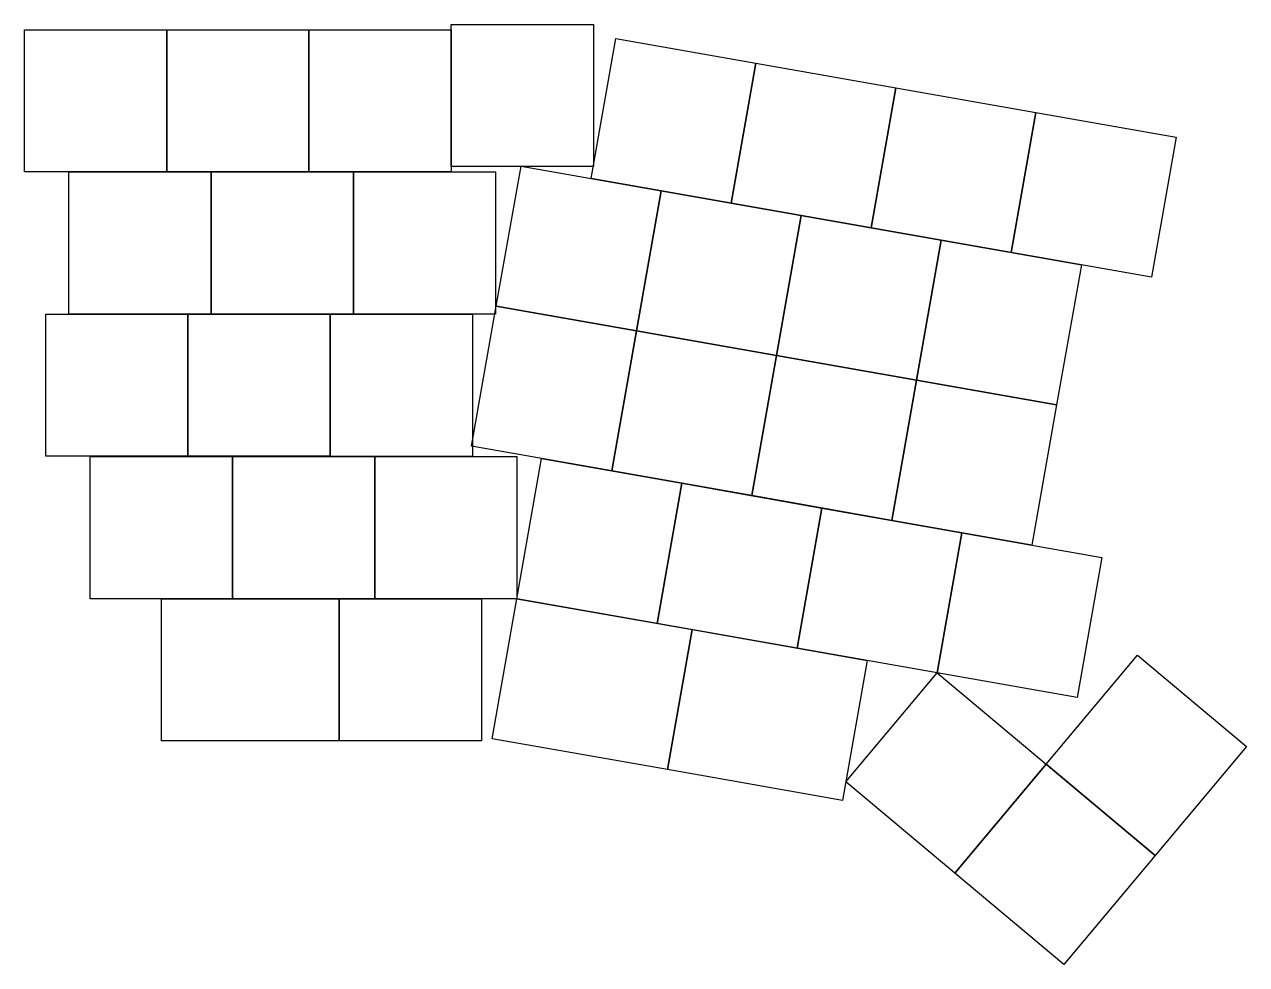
# Model space of a CAD drawing. Extents: x 20 to 183, y 161 to 286.
import ezdxf

# ---------------------------------------------------------------- set-up
doc = ezdxf.new("R2010")
doc.units = 0
doc.layers.add('レイヤー_1', color=7, linetype='CONTINUOUS')

msp = doc.modelspace()

# ---------------------------------------------------------------- linework, layer by layer
at = {"layer": 'レイヤー_1', "color": 7}
for p, q in [((76.914199, 267.418905), (76.914199, 286.468904)), ((76.914199, 286.468904), (95.9642, 286.468904)), ((95.9642, 286.468904), (95.9642, 267.418905)), ((19.764319, 266.710402), (19.764319, 285.760401)), ((19.764319, 285.760401), (38.81432, 285.760401)), ((38.81432, 285.760401), (38.81432, 266.710402)), ((38.814343, 266.710402), (38.814343, 285.760401)), ((38.814343, 285.760401), (57.86434, 285.760401)), ((57.86434, 285.760401), (57.86434, 266.710402)), ((57.864359, 266.710402), (57.864359, 285.760401)), ((57.864359, 285.760401), (76.91436, 285.760401)), ((76.91436, 285.760401), (76.91436, 266.710402)), ((95.648978, 265.836177), (98.956976, 284.596764)), ((98.956976, 284.596764), (117.717564, 281.288766)), ((114.40956, 262.52818), (117.717557, 281.288767)), ((117.717564, 281.288766), (114.409567, 262.528179)), ((117.717557, 281.288767), (136.478142, 277.98077)), ((133.170134, 259.220185), (136.478131, 277.980772)), ((136.478142, 277.98077), (133.170144, 259.220183)), ((136.478131, 277.980772), (155.23872, 274.672774)), ((151.930715, 255.912188), (155.238713, 274.672775)), ((155.23872, 274.672774), (151.930722, 255.912187)), ((155.238713, 274.672775), (173.999298, 271.364778)), ((173.999298, 271.364778), (170.6913, 252.604191)), ((95.9642, 267.418905), (76.914199, 267.418905)), ((82.960696, 248.729589), (86.268694, 267.490175)), ((86.268694, 267.490175), (105.029283, 264.182177)), ((38.81432, 266.710402), (19.764319, 266.710402)), ((25.717449, 247.659599), (25.717449, 266.709598)), ((25.717449, 266.709598), (44.76745, 266.709598)), ((57.86434, 266.710402), (38.814343, 266.710402)), ((44.767443, 247.654411), (44.767443, 266.70441)), ((44.767443, 266.70441), (63.81744, 266.70441)), ((44.76745, 266.709598), (44.76745, 247.659599)), ((76.91436, 266.710402), (57.864359, 266.710402)), ((63.81744, 266.70441), (63.81744, 247.654411)), ((63.817449, 247.654411), (63.817449, 266.70441)), ((63.817449, 266.70441), (82.86745, 266.70441)), ((82.86745, 266.70441), (82.86745, 247.654411)), ((114.409567, 262.528179), (95.648978, 265.836177)), ((101.721278, 245.421592), (105.029276, 264.182179)), ((105.029283, 264.182177), (101.721285, 245.421591)), ((105.029276, 264.182179), (123.789861, 260.874181)), ((133.170144, 259.220183), (114.40956, 262.52818)), ((120.481852, 242.113596), (123.78985, 260.874183)), ((123.789861, 260.874181), (120.481863, 242.113595)), ((123.78985, 260.874183), (142.550438, 257.566185)), ((151.930722, 255.912187), (133.170134, 259.220185)), ((139.242424, 238.805601), (142.550422, 257.566188)), ((142.550438, 257.566185), (139.242441, 238.805598)), ((142.550422, 257.566188), (161.311006, 254.258191)), ((170.6913, 252.604191), (151.930715, 255.912188)), ((161.311006, 254.258191), (158.003009, 235.497604)), ((22.617559, 228.621094), (22.617559, 247.671093)), ((22.617559, 247.671093), (41.66756, 247.671093)), ((44.76745, 247.659599), (25.717449, 247.659599)), ((41.667553, 228.621094), (41.667553, 247.671093)), ((41.667553, 247.671093), (60.71755, 247.671093)), ((41.66756, 247.671093), (41.66756, 228.621094)), ((63.81744, 247.654411), (44.767443, 247.654411)), ((60.71755, 247.671093), (60.71755, 228.621094)), ((60.721839, 228.609192), (60.721839, 247.659191)), ((60.721839, 247.659191), (79.77184, 247.659191)), ((82.86745, 247.654411), (63.817449, 247.654411)), ((79.652697, 229.968991), (82.960695, 248.729578)), ((79.77184, 247.659191), (79.77184, 228.609192)), ((82.960695, 248.729578), (101.721283, 245.42158)), ((101.721285, 245.421591), (82.960696, 248.729589)), ((98.413279, 226.660994), (101.721276, 245.421581)), ((101.721283, 245.42158), (98.413286, 226.660993)), ((101.721276, 245.421581), (120.481861, 242.113584)), ((120.481863, 242.113595), (101.721278, 245.421592)), ((117.173852, 223.352999), (120.48185, 242.113586)), ((120.481861, 242.113584), (117.173863, 223.352997)), ((120.48185, 242.113586), (139.242439, 238.805588)), ((139.242441, 238.805598), (120.481852, 242.113596)), ((135.934424, 220.045004), (139.242422, 238.805591)), ((139.242439, 238.805588), (135.934441, 220.045001)), ((139.242422, 238.805591), (158.003007, 235.497593)), ((158.003009, 235.497604), (139.242424, 238.805601)), ((158.003007, 235.497593), (154.695009, 216.737007)), ((98.413286, 226.660993), (79.652697, 229.968991)), ((41.66756, 228.621094), (22.617559, 228.621094)), ((28.574959, 209.554398), (28.574959, 228.604397)), ((28.574959, 228.604397), (47.62496, 228.604397)), ((60.71755, 228.621094), (41.667553, 228.621094)), ((47.624953, 209.554398), (47.624953, 228.604397)), ((47.624953, 228.604397), (66.67495, 228.604397)), ((47.62496, 228.604397), (47.62496, 209.554398)), ((79.77184, 228.609192), (60.721839, 228.609192)), ((66.67495, 228.604397), (66.67495, 209.554398)), ((66.674969, 209.554398), (66.674969, 228.604397)), ((66.674969, 228.604397), (85.72497, 228.604397)), ((85.72497, 228.604397), (85.72497, 209.554398)), ((85.724983, 209.554406), (89.032981, 228.314993)), ((89.032981, 228.314993), (107.793569, 225.006995)), ((117.173863, 223.352997), (98.413279, 226.660994)), ((104.485565, 206.24641), (107.793562, 225.006996)), ((107.793569, 225.006995), (104.485572, 206.246408)), ((107.793562, 225.006996), (126.554147, 221.698999)), ((135.934441, 220.045001), (117.173852, 223.352999)), ((123.246139, 202.938414), (126.554136, 221.699001)), ((126.554147, 221.698999), (123.246149, 202.938412)), ((126.554136, 221.699001), (145.314725, 218.391003)), ((154.695009, 216.737007), (135.934424, 220.045004)), ((142.00672, 199.630417), (145.314718, 218.391004)), ((145.314725, 218.391003), (142.006727, 199.630416)), ((145.314718, 218.391004), (164.075303, 215.083007)), ((164.075303, 215.083007), (160.767305, 196.32242)), ((47.62496, 209.554398), (28.574959, 209.554398)), ((38.099947, 190.5044), (38.099947, 209.554399)), ((38.099947, 209.554399), (61.91247, 209.554399)), ((66.67495, 209.554398), (47.624953, 209.554398)), ((61.912463, 190.5044), (61.912463, 209.554399)), ((61.912463, 209.554399), (80.96246, 209.554399)), ((61.91247, 209.554399), (61.91247, 190.5044)), ((85.72497, 209.554398), (66.674969, 209.554398)), ((80.96246, 209.554399), (80.96246, 190.5044)), ((82.417002, 190.793816), (85.725, 209.554402)), ((104.485572, 206.246408), (85.724983, 209.554406)), ((85.725, 209.554402), (109.175738, 205.419404)), ((123.246149, 202.938412), (104.485565, 206.24641)), ((105.867707, 186.658824), (109.175705, 205.41941)), ((109.175738, 205.419404), (105.86774, 186.658818)), ((109.175705, 205.41941), (132.626443, 201.284412)), ((142.006727, 199.630416), (123.246139, 202.938414)), ((156.599887, 187.385321), (168.84499, 201.978467)), ((168.84499, 201.978467), (183.438134, 189.733365)), ((132.626443, 201.284412), (129.318445, 182.523826)), ((129.761618, 185.037242), (142.006721, 199.630387)), ((160.767305, 196.32242), (142.00672, 199.630417)), ((142.006721, 199.630387), (156.599866, 187.385285)), ((61.91247, 190.5044), (38.099947, 190.5044)), ((80.96246, 190.5044), (61.912463, 190.5044)), ((105.86774, 186.658818), (82.417002, 190.793816)), ((183.438134, 189.733365), (171.193031, 175.140219)), ((129.318445, 182.523826), (105.867707, 186.658824)), ((144.354757, 172.792144), (156.59986, 187.38529)), ((156.599866, 187.385285), (144.354762, 172.79214)), ((156.59986, 187.38529), (171.193004, 175.140188)), ((171.193031, 175.140219), (156.599887, 187.385321)), ((144.354762, 172.79214), (129.761618, 185.037242)), ((171.193004, 175.140188), (158.947901, 160.547042)), ((158.947901, 160.547042), (144.354757, 172.792144))]:
    msp.add_line(p, q, dxfattribs=at)

doc.saveas('drawing.dxf')
